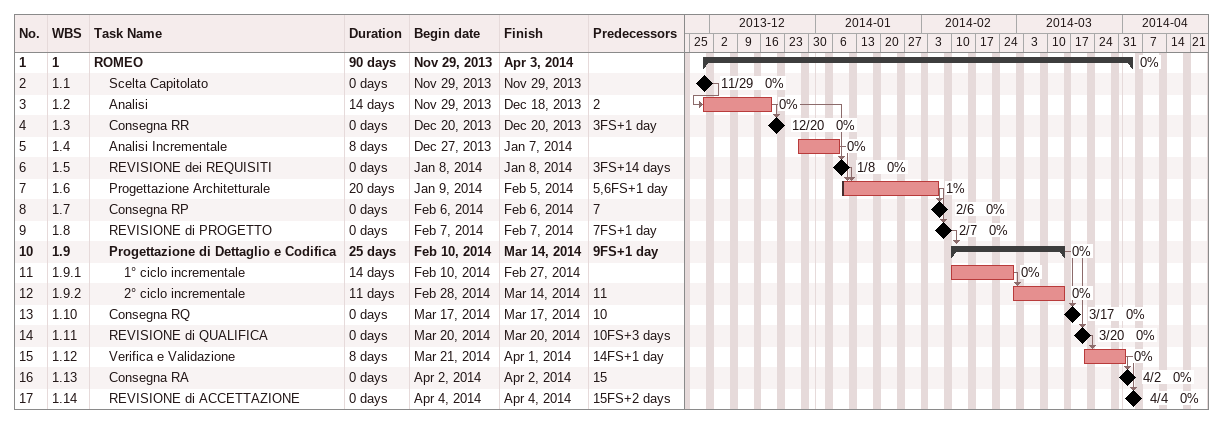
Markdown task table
| ID | WBS | Task | Duration | Start | Finish | Predecessors | % complete |
|---|---|---|---|---|---|---|---|
| 1 | 1 | **ROMEO** | 90d | 2013-11-29 | 2014-04-03 |  | 0 |
| 2 | 1.1 | Scelta Capitolato | 0d | 2013-11-29 | 2013-11-29 |  | 0 |
| 3 | 1.2 | Analisi | 14d | 2013-11-29 | 2013-12-18 | 2 | 0 |
| 4 | 1.3 | Consegna RR | 0d | 2013-12-20 | 2013-12-20 | 3FS+1d | 0 |
| 5 | 1.4 | Analisi Incrementale | 8d | 2013-12-27 | 2014-01-07 |  | 0 |
| 6 | 1.5 | REVISIONE dei REQUISITI | 0d | 2014-01-08 | 2014-01-08 | 3FS+14d | 0 |
| 7 | 1.6 | Progettazione Architetturale | 20d | 2014-01-09 | 2014-02-05 | 5, 6FS+1d | 1 |
| 8 | 1.7 | Consegna RP | 0d | 2014-02-06 | 2014-02-06 | 7 | 0 |
| 9 | 1.8 | REVISIONE di PROGETTO | 0d | 2014-02-07 | 2014-02-07 | 7FS+1d | 0 |
| 10 | 1.9 | **Progettazione di Dettaglio e Codifica** | 25d | 2014-02-10 | 2014-03-14 | 9FS+1d | 0 |
| 11 | 1.9.1 | 1° ciclo incrementale | 14d | 2014-02-10 | 2014-02-27 |  | 0 |
| 12 | 1.9.2 | 2° ciclo incrementale | 11d | 2014-02-28 | 2014-03-14 | 11 | 0 |
| 13 | 1.10 | Consegna RQ | 0d | 2014-03-17 | 2014-03-17 | 10 | 0 |
| 14 | 1.11 | REVISIONE di QUALIFICA | 0d | 2014-03-20 | 2014-03-20 | 10FS+3d | 0 |
| 15 | 1.12 | Verifica e Validazione | 8d | 2014-03-21 | 2014-04-01 | 14FS+1d | 0 |
| 16 | 1.13 | Consegna RA | 0d | 2014-04-02 | 2014-04-02 | 15 | 0 |
| 17 | 1.14 | REVISIONE di ACCETTAZIONE | 0d | 2014-04-04 | 2014-04-04 | 15FS+2d | 0 |
